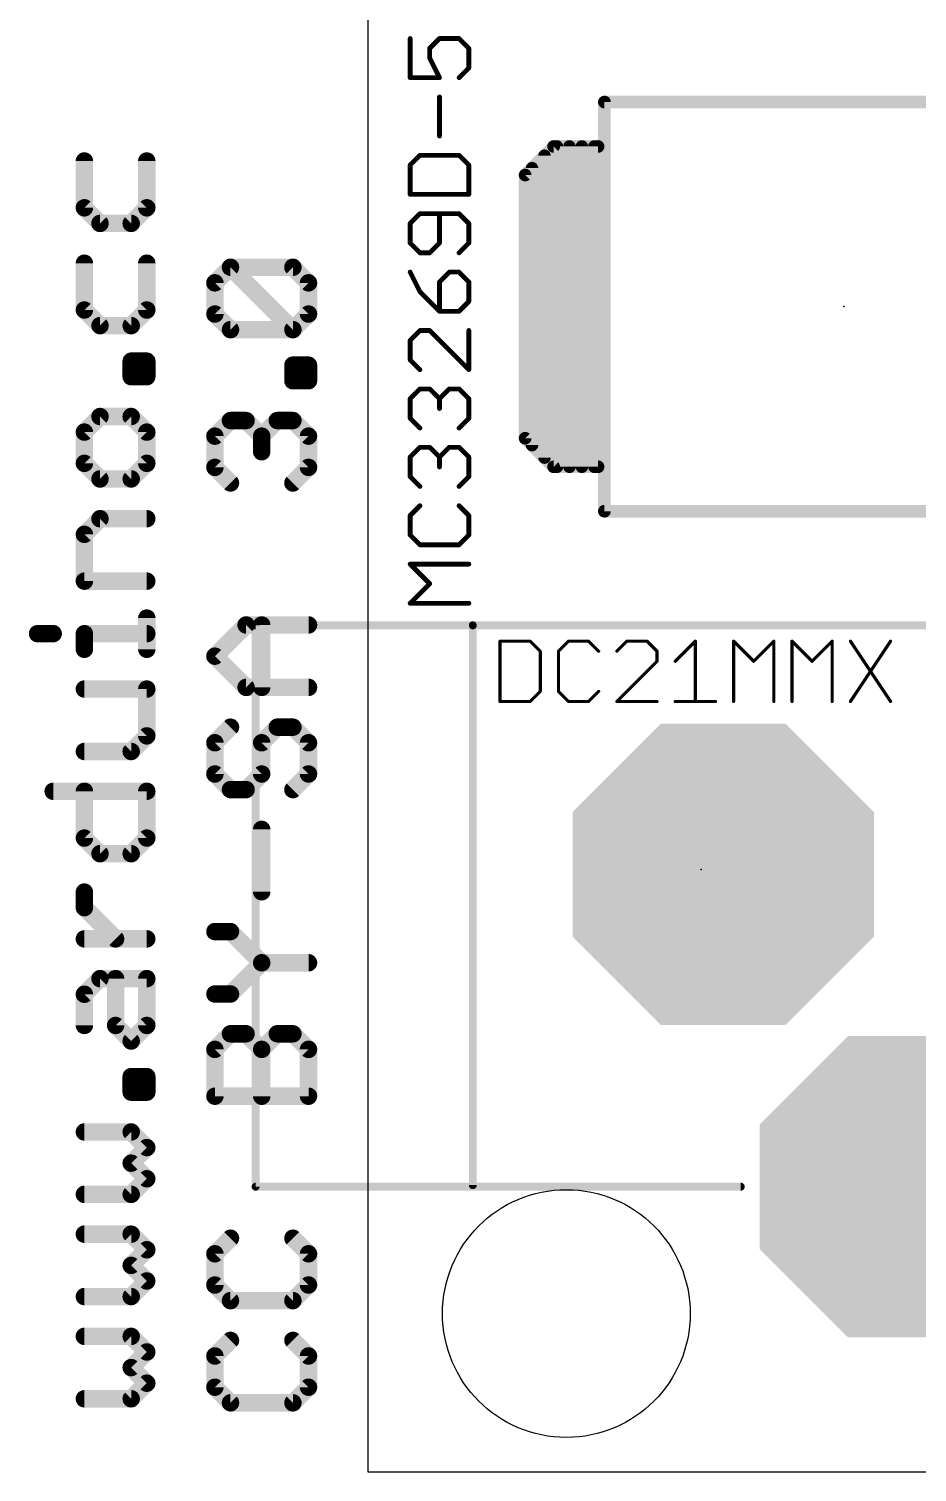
# Model space of a CAD drawing. Extents: x -0.25 to 3.05, y 0.15 to 2.67.
# Drawn here: x -0.214 to 0.346, y 0.15 to 1.06 of the extents above; entities that cross this region are included whole.
import ezdxf

# ---------------------------------------------------------------- set-up
doc = ezdxf.new("R2010")
doc.units = 0
for name, color, linetype in [('17', 82, 'CONTINUOUS'), ('20', 140, 'CONTINUOUS'), ('21', 7, 'CONTINUOUS'), ('23', 7, 'CONTINUOUS'), ('25', 253, 'CONTINUOUS'), ('27', 253, 'CONTINUOUS'), ('51', 2, 'CONTINUOUS')]:
    doc.layers.add(name, color=color, linetype=linetype)

# ---------------------------------------------------------------- blocks, each defined once
blk = doc.blocks.new('OCTAGONP')
at = {"const_width": 0.5}
blk.add_lwpolyline([(-0.25, -0.103553), (-0.25, 0.103553), (-0.103553, 0.25), (0.103553, 0.25), (0.25, 0.103553), (0.25, -0.103553), (0.103553, -0.25), (-0.103553, -0.25), (-0.25, -0.103553), (-0.25, 0.103553)], dxfattribs=at)

msp = doc.modelspace()

# ---------------------------------------------------------------- linework, layer by layer
at = {"layer": '20'}
for p, q in [((0, 0.15), (0, 2.4)), ((3.05, 0.15), (0, 0.15))]:
    msp.add_line(p, q, dxfattribs=at)
msp.add_circle((0.125, 0.25), 0.078126, dxfattribs=at)
at = {"layer": '21'}
for points, const_width in [([(0.149, 1.014), (0.385, 1.014016)], 0.008), ([(0.385, 0.755984), (0.149, 0.756)], 0.008), ([(0.066, 0.684), (-0.071, 0.684)], 0.005), ([(-0.071, 0.684), (-0.071, 0.33)], 0.005), ([(0.46, 0.684), (0.066, 0.684)], 0.005), ([(0.066, 0.331), (0.066, 0.684)], 0.005), ([(-0.071, 0.33), (0.235, 0.33)], 0.005)]:
    msp.add_lwpolyline(points, dxfattribs=dict(at, const_width=const_width))
for points, const_width in [([(0.149, 1.016, 1), (0.149, 1.012)], 0.004), ([(0.149, 0.758, 1), (0.149, 0.754)], 0.004), ([(-0.071, 0.68525, 1), (-0.071, 0.68275)], 0.0025), ([(-0.06975, 0.684, 1), (-0.07225, 0.684)], 0.0025), ([(0.066, 0.68525, 1), (0.066, 0.68275)], 0.0025), ([(0.06725, 0.684, 1), (0.06475, 0.684)], 0.0025), ([(0.066, 0.68275, 1), (0.066, 0.68525)], 0.0025), ([(-0.071, 0.33125, 1), (-0.071, 0.32875)], 0.0025), ([(-0.07225, 0.33, 1), (-0.06975, 0.33)], 0.0025), ([(0.06475, 0.331, 1), (0.06725, 0.331)], 0.0025), ([(0.235, 0.32875, 1), (0.235, 0.33125)], 0.0025)]:
    msp.add_lwpolyline(points, format="xyb", dxfattribs=dict(at, const_width=const_width))
at = {"layer": '23'}
for p in [(0.3, 0.885), (0.21, 0.53)]:
    msp.add_point(p, dxfattribs=at)
at = {"layer": '25', "const_width": 0.011}
for points in [[(-0.179009, 0.976851), (-0.179009, 0.947326)], [(-0.139642, 0.947326), (-0.139642, 0.976851)], [(-0.179009, 0.947326), (-0.169167, 0.937484)], [(-0.149483, 0.937484), (-0.139642, 0.947326)], [(-0.169167, 0.937484), (-0.149483, 0.937484)], [(-0.179009, 0.912396), (-0.179009, 0.882871)], [(-0.139642, 0.882871), (-0.139642, 0.912396)], [(-0.096692, 0.90001), (-0.08685, 0.909852)], [(-0.08685, 0.909852), (-0.047483, 0.909852)], [(-0.047483, 0.870485), (-0.08685, 0.909852)], [(-0.047483, 0.909852), (-0.037642, 0.90001)], [(-0.096692, 0.880326), (-0.096692, 0.90001)], [(-0.037642, 0.90001), (-0.037642, 0.880326)], [(-0.179009, 0.882871), (-0.169167, 0.87303)], [(-0.149483, 0.87303), (-0.139642, 0.882871)], [(-0.08685, 0.870485), (-0.096692, 0.880326)], [(-0.037642, 0.880326), (-0.047483, 0.870485)], [(-0.169167, 0.87303), (-0.149483, 0.87303)], [(-0.047483, 0.870485), (-0.08685, 0.870485)], [(-0.149483, 0.840802), (-0.149483, 0.850644)], [(-0.149483, 0.850644), (-0.139642, 0.850644)], [(-0.139642, 0.850644), (-0.139642, 0.840802)], [(-0.047483, 0.838257), (-0.047483, 0.848099)], [(-0.047483, 0.848099), (-0.037642, 0.848099)], [(-0.037642, 0.848099), (-0.037642, 0.838257)], [(-0.139642, 0.840802), (-0.149483, 0.840802)], [(-0.037642, 0.838257), (-0.047483, 0.838257)], [(-0.169167, 0.815714), (-0.179009, 0.805872)], [(-0.149483, 0.815714), (-0.169167, 0.815714)], [(-0.139642, 0.805872), (-0.149483, 0.815714)], [(-0.179009, 0.805872), (-0.179009, 0.786189)], [(-0.139642, 0.786189), (-0.139642, 0.805872)], [(-0.096692, 0.803327), (-0.08685, 0.813169)], [(-0.08685, 0.813169), (-0.077009, 0.813169)], [(-0.077009, 0.813169), (-0.067167, 0.803327)], [(-0.067167, 0.803327), (-0.057325, 0.813169)], [(-0.057325, 0.813169), (-0.047483, 0.813169)], [(-0.047483, 0.813169), (-0.037642, 0.803327)], [(-0.096692, 0.783644), (-0.096692, 0.803327)], [(-0.067167, 0.803327), (-0.067167, 0.793486)], [(-0.037642, 0.803327), (-0.037642, 0.783644)], [(-0.179009, 0.786189), (-0.169167, 0.776347)], [(-0.149483, 0.776347), (-0.139642, 0.786189)], [(-0.08685, 0.773802), (-0.096692, 0.783644)], [(-0.037642, 0.783644), (-0.047483, 0.773802)], [(-0.169167, 0.776347), (-0.149483, 0.776347)], [(-0.179009, 0.741417), (-0.169167, 0.751259)], [(-0.169167, 0.751259), (-0.139642, 0.751259)], [(-0.179009, 0.711892), (-0.179009, 0.741417)], [(-0.139642, 0.711892), (-0.179009, 0.711892)], [(-0.139642, 0.668922), (-0.139642, 0.688606)], [(-0.208534, 0.678764), (-0.198692, 0.678764)], [(-0.179009, 0.668922), (-0.179009, 0.678764)], [(-0.179009, 0.678764), (-0.139642, 0.678764)], [(-0.096692, 0.664576), (-0.077009, 0.684259)], [(-0.077009, 0.684259), (-0.037642, 0.684259)], [(-0.067167, 0.644892), (-0.067167, 0.684259)], [(-0.077009, 0.644892), (-0.096692, 0.664576)], [(-0.139642, 0.643834), (-0.179009, 0.643834)], [(-0.139642, 0.614309), (-0.139642, 0.643834)], [(-0.037642, 0.644892), (-0.077009, 0.644892)], [(-0.149483, 0.604467), (-0.139642, 0.614309)], [(-0.08685, 0.619804), (-0.096692, 0.609962)], [(-0.067167, 0.609962), (-0.057325, 0.619804)], [(-0.057325, 0.619804), (-0.047483, 0.619804)], [(-0.047483, 0.619804), (-0.037642, 0.609962)], [(-0.179009, 0.604467), (-0.149483, 0.604467)], [(-0.096692, 0.609962), (-0.096692, 0.590279)], [(-0.067167, 0.590279), (-0.067167, 0.609962)], [(-0.037642, 0.609962), (-0.037642, 0.590279)], [(-0.096692, 0.590279), (-0.08685, 0.580437)], [(-0.077009, 0.580437), (-0.067167, 0.590279)], [(-0.037642, 0.590279), (-0.047483, 0.580437)], [(-0.198692, 0.579379), (-0.139642, 0.579379)], [(-0.179009, 0.549854), (-0.179009, 0.579379)], [(-0.139642, 0.579379), (-0.139642, 0.549854)], [(-0.08685, 0.580437), (-0.077009, 0.580437)], [(-0.169167, 0.540012), (-0.179009, 0.549854)], [(-0.139642, 0.549854), (-0.149483, 0.540012)], [(-0.067167, 0.515982), (-0.067167, 0.555349)], [(-0.149483, 0.540012), (-0.169167, 0.540012)], [(-0.179009, 0.505983), (-0.179009, 0.515825)], [(-0.159325, 0.4863), (-0.179009, 0.505983)], [(-0.139642, 0.4863), (-0.179009, 0.4863)], [(-0.08685, 0.490894), (-0.096692, 0.490894)], [(-0.067167, 0.471211), (-0.08685, 0.490894)], [(-0.08685, 0.451527), (-0.067167, 0.471211)], [(-0.067167, 0.471211), (-0.037642, 0.471211)], [(-0.179009, 0.45137), (-0.169167, 0.461212)], [(-0.169167, 0.461212), (-0.139642, 0.461212)], [(-0.159325, 0.431686), (-0.159325, 0.461212)], [(-0.139642, 0.461212), (-0.139642, 0.431686)], [(-0.179009, 0.431686), (-0.179009, 0.45137)], [(-0.096692, 0.451527), (-0.08685, 0.451527)], [(-0.149483, 0.421845), (-0.159325, 0.431686)], [(-0.139642, 0.431686), (-0.149483, 0.421845)], [(-0.096692, 0.416598), (-0.08685, 0.426439)], [(-0.08685, 0.426439), (-0.077009, 0.426439)], [(-0.077009, 0.426439), (-0.067167, 0.416598)], [(-0.067167, 0.416598), (-0.057325, 0.426439)], [(-0.057325, 0.426439), (-0.047483, 0.426439)], [(-0.047483, 0.426439), (-0.037642, 0.416598)], [(-0.096692, 0.387072), (-0.096692, 0.416598)], [(-0.067167, 0.387072), (-0.067167, 0.416598)], [(-0.037642, 0.416598), (-0.037642, 0.387072)], [(-0.149483, 0.389617), (-0.149483, 0.399459)], [(-0.149483, 0.399459), (-0.139642, 0.399459)], [(-0.139642, 0.399459), (-0.139642, 0.389617)], [(-0.139642, 0.389617), (-0.149483, 0.389617)], [(-0.037642, 0.387072), (-0.096692, 0.387072)], [(-0.149483, 0.364529), (-0.179009, 0.364529)], [(-0.139642, 0.354687), (-0.149483, 0.364529)], [(-0.149483, 0.344846), (-0.139642, 0.354687)], [(-0.139642, 0.335004), (-0.149483, 0.344846)], [(-0.149483, 0.325162), (-0.139642, 0.335004)], [(-0.179009, 0.325162), (-0.149483, 0.325162)], [(-0.149483, 0.300074), (-0.179009, 0.300074)], [(-0.139642, 0.290233), (-0.149483, 0.300074)], [(-0.08685, 0.297529), (-0.096692, 0.287688)], [(-0.037642, 0.287688), (-0.047483, 0.297529)], [(-0.149483, 0.280391), (-0.139642, 0.290233)], [(-0.096692, 0.287688), (-0.096692, 0.268004)], [(-0.037642, 0.268004), (-0.037642, 0.287688)], [(-0.139642, 0.270549), (-0.149483, 0.280391)], [(-0.149483, 0.260707), (-0.139642, 0.270549)], [(-0.096692, 0.268004), (-0.08685, 0.258162)], [(-0.047483, 0.258162), (-0.037642, 0.268004)], [(-0.179009, 0.260707), (-0.149483, 0.260707)], [(-0.08685, 0.258162), (-0.047483, 0.258162)], [(-0.149483, 0.235619), (-0.179009, 0.235619)], [(-0.139642, 0.225778), (-0.149483, 0.235619)], [(-0.08685, 0.233074), (-0.096692, 0.223233)], [(-0.037642, 0.223233), (-0.047483, 0.233074)], [(-0.149483, 0.215936), (-0.139642, 0.225778)], [(-0.096692, 0.223233), (-0.096692, 0.203549)], [(-0.037642, 0.203549), (-0.037642, 0.223233)], [(-0.139642, 0.206094), (-0.149483, 0.215936)], [(-0.149483, 0.196252), (-0.139642, 0.206094)], [(-0.179009, 0.196252), (-0.149483, 0.196252)], [(-0.096692, 0.203549), (-0.08685, 0.193707)], [(-0.047483, 0.193707), (-0.037642, 0.203549)], [(-0.08685, 0.193707), (-0.047483, 0.193707)]]:
    msp.add_lwpolyline(points, dxfattribs=at)
at = {"layer": '25', "const_width": 0.0055}
for points in [[(-0.176259, 0.976851, 1), (-0.181759, 0.976851)], [(-0.136892, 0.976851, 1), (-0.142392, 0.976851)], [(-0.181759, 0.947326, 1), (-0.176259, 0.947326)], [(-0.177064, 0.949271, 1), (-0.180953, 0.945382)], [(-0.142392, 0.947326, 1), (-0.136892, 0.947326)], [(-0.137697, 0.945382, 1), (-0.141586, 0.949271)], [(-0.169167, 0.940234, 1), (-0.169167, 0.934734)], [(-0.171111, 0.93554, 1), (-0.167222, 0.939429)], [(-0.151428, 0.939429, 1), (-0.147539, 0.93554)], [(-0.149483, 0.934734, 1), (-0.149483, 0.940234)], [(-0.176259, 0.912396, 1), (-0.181759, 0.912396)], [(-0.136892, 0.912396, 1), (-0.142392, 0.912396)], [(-0.08685, 0.912602, 1), (-0.08685, 0.907102)], [(-0.084906, 0.911796, 1), (-0.088795, 0.907907)], [(-0.084906, 0.907907, 1), (-0.088795, 0.911796)], [(-0.045539, 0.911796, 1), (-0.049428, 0.907907)], [(-0.047483, 0.907102, 1), (-0.047483, 0.912602)], [(-0.093942, 0.90001, 1), (-0.099442, 0.90001)], [(-0.098637, 0.901954, 1), (-0.094748, 0.898065)], [(-0.034892, 0.90001, 1), (-0.040392, 0.90001)], [(-0.039586, 0.898065, 1), (-0.035697, 0.901954)], [(-0.181759, 0.882871, 1), (-0.176259, 0.882871)], [(-0.177064, 0.884816, 1), (-0.180953, 0.880927)], [(-0.142392, 0.882871, 1), (-0.136892, 0.882871)], [(-0.137697, 0.880927, 1), (-0.141586, 0.884816)], [(-0.094748, 0.882271, 1), (-0.098637, 0.878382)], [(-0.099442, 0.880326, 1), (-0.093942, 0.880326)], [(-0.040392, 0.880326, 1), (-0.034892, 0.880326)], [(-0.035697, 0.878382, 1), (-0.039586, 0.882271)], [(-0.169167, 0.87578, 1), (-0.169167, 0.87028)], [(-0.171111, 0.871085, 1), (-0.167222, 0.874974)], [(-0.151428, 0.874974, 1), (-0.147539, 0.871085)], [(-0.149483, 0.87028, 1), (-0.149483, 0.87578)], [(-0.08685, 0.873235, 1), (-0.08685, 0.867735)], [(-0.088795, 0.86854, 1), (-0.084906, 0.872429)], [(-0.049428, 0.872429, 1), (-0.045539, 0.86854)], [(-0.049428, 0.86854, 1), (-0.045539, 0.872429)], [(-0.047483, 0.867735, 1), (-0.047483, 0.873235)], [(-0.146733, 0.850644, 1), (-0.152233, 0.850644)], [(-0.149483, 0.853394, 1), (-0.149483, 0.847894)], [(-0.136892, 0.850644, 1), (-0.142392, 0.850644)], [(-0.139642, 0.847894, 1), (-0.139642, 0.853394)], [(-0.044733, 0.848099, 1), (-0.050233, 0.848099)], [(-0.047483, 0.850849, 1), (-0.047483, 0.845349)], [(-0.034892, 0.848099, 1), (-0.040392, 0.848099)], [(-0.037642, 0.845349, 1), (-0.037642, 0.850849)], [(-0.149483, 0.843552, 1), (-0.149483, 0.838052)], [(-0.152233, 0.840802, 1), (-0.146733, 0.840802)], [(-0.142392, 0.840802, 1), (-0.136892, 0.840802)], [(-0.139642, 0.838052, 1), (-0.139642, 0.843552)], [(-0.047483, 0.841007, 1), (-0.047483, 0.835507)], [(-0.050233, 0.838257, 1), (-0.044733, 0.838257)], [(-0.040392, 0.838257, 1), (-0.034892, 0.838257)], [(-0.037642, 0.835507, 1), (-0.037642, 0.841007)], [(-0.169167, 0.818464, 1), (-0.169167, 0.812964)], [(-0.167222, 0.813769, 1), (-0.171111, 0.817658)], [(-0.147539, 0.817658, 1), (-0.151428, 0.813769)], [(-0.149483, 0.812964, 1), (-0.149483, 0.818464)], [(-0.176259, 0.805872, 1), (-0.181759, 0.805872)], [(-0.180953, 0.807817, 1), (-0.177064, 0.803928)], [(-0.136892, 0.805872, 1), (-0.142392, 0.805872)], [(-0.141586, 0.803928, 1), (-0.137697, 0.807817)], [(-0.08685, 0.815919, 1), (-0.08685, 0.810419)], [(-0.084906, 0.811224, 1), (-0.088795, 0.815114)], [(-0.075064, 0.815114, 1), (-0.078953, 0.811225)], [(-0.077009, 0.810419, 1), (-0.077009, 0.815919)], [(-0.057325, 0.815919, 1), (-0.057325, 0.810419)], [(-0.055381, 0.811224, 1), (-0.05927, 0.815114)], [(-0.045539, 0.815114, 1), (-0.049428, 0.811225)], [(-0.047483, 0.810419, 1), (-0.047483, 0.815919)], [(-0.093942, 0.803327, 1), (-0.099442, 0.803327)], [(-0.098637, 0.805272, 1), (-0.094748, 0.801383)], [(-0.064417, 0.803327, 1), (-0.069917, 0.803327)], [(-0.069111, 0.805272, 1), (-0.065222, 0.801383)], [(-0.069111, 0.801383, 1), (-0.065222, 0.805272)], [(-0.034892, 0.803327, 1), (-0.040392, 0.803327)], [(-0.039586, 0.801383, 1), (-0.035697, 0.805272)], [(-0.069917, 0.793486, 1), (-0.064417, 0.793486)], [(-0.181759, 0.786189, 1), (-0.176259, 0.786189)], [(-0.177064, 0.788133, 1), (-0.180953, 0.784244)], [(-0.142392, 0.786189, 1), (-0.136892, 0.786189)], [(-0.137697, 0.784244, 1), (-0.141586, 0.788133)], [(-0.094748, 0.785588, 1), (-0.098637, 0.781699)], [(-0.099442, 0.783644, 1), (-0.093942, 0.783644)], [(-0.040392, 0.783644, 1), (-0.034892, 0.783644)], [(-0.035697, 0.781699, 1), (-0.039586, 0.785588)], [(-0.169167, 0.779097, 1), (-0.169167, 0.773597)], [(-0.171111, 0.774403, 1), (-0.167222, 0.778292)], [(-0.151428, 0.778292, 1), (-0.147539, 0.774403)], [(-0.149483, 0.773597, 1), (-0.149483, 0.779097)], [(-0.088795, 0.771858, 1), (-0.084906, 0.775747)], [(-0.049428, 0.775747, 1), (-0.045539, 0.771858)], [(-0.169167, 0.754009, 1), (-0.169167, 0.748509)], [(-0.167222, 0.749314, 1), (-0.171111, 0.753204)], [(-0.139642, 0.748509, 1), (-0.139642, 0.754009)], [(-0.176259, 0.741417, 1), (-0.181759, 0.741417)], [(-0.180953, 0.743362, 1), (-0.177064, 0.739473)], [(-0.179009, 0.714642, 1), (-0.179009, 0.709142)], [(-0.181759, 0.711892, 1), (-0.176259, 0.711892)], [(-0.139642, 0.709142, 1), (-0.139642, 0.714642)], [(-0.136892, 0.688606, 1), (-0.142392, 0.688606)], [(-0.208534, 0.681514, 1), (-0.208534, 0.676014)], [(-0.198692, 0.676014, 1), (-0.198692, 0.681514)], [(-0.176259, 0.678764, 1), (-0.181759, 0.678764)], [(-0.179009, 0.681514, 1), (-0.179009, 0.676014)], [(-0.139642, 0.676014, 1), (-0.139642, 0.681514)], [(-0.077009, 0.687009, 1), (-0.077009, 0.681509)], [(-0.075064, 0.682315, 1), (-0.078953, 0.686204)], [(-0.064417, 0.684259, 1), (-0.069917, 0.684259)], [(-0.037642, 0.681509, 1), (-0.037642, 0.687009)], [(-0.181759, 0.668922, 1), (-0.176259, 0.668922)], [(-0.142392, 0.668922, 1), (-0.136892, 0.668922)], [(-0.094748, 0.66652, 1), (-0.098637, 0.662631)], [(-0.098637, 0.66652, 1), (-0.094748, 0.662631)], [(-0.179009, 0.646584, 1), (-0.179009, 0.641084)], [(-0.136892, 0.643834, 1), (-0.142392, 0.643834)], [(-0.139642, 0.641084, 1), (-0.139642, 0.646584)], [(-0.077009, 0.647642, 1), (-0.077009, 0.642142)], [(-0.078953, 0.642948, 1), (-0.075064, 0.646837)], [(-0.069917, 0.644892, 1), (-0.064417, 0.644892)], [(-0.037642, 0.642142, 1), (-0.037642, 0.647642)], [(-0.137697, 0.612364, 1), (-0.141586, 0.616253)], [(-0.084906, 0.61786, 1), (-0.088795, 0.621749)], [(-0.057325, 0.622554, 1), (-0.057325, 0.617054)], [(-0.055381, 0.61786, 1), (-0.05927, 0.621749)], [(-0.045539, 0.621749, 1), (-0.049428, 0.61786)], [(-0.047483, 0.617054, 1), (-0.047483, 0.622554)], [(-0.179009, 0.607217, 1), (-0.179009, 0.601717)], [(-0.149483, 0.601717, 1), (-0.149483, 0.607217)], [(-0.142392, 0.614309, 1), (-0.136892, 0.614309)], [(-0.093942, 0.609962, 1), (-0.099442, 0.609962)], [(-0.098637, 0.611907, 1), (-0.094748, 0.608018)], [(-0.064417, 0.609962, 1), (-0.069917, 0.609962)], [(-0.069111, 0.611907, 1), (-0.065222, 0.608018)], [(-0.034892, 0.609962, 1), (-0.040392, 0.609962)], [(-0.039586, 0.608018, 1), (-0.035697, 0.611907)], [(-0.151428, 0.606412, 1), (-0.147539, 0.602523)], [(-0.094748, 0.592223, 1), (-0.098637, 0.588334)], [(-0.099442, 0.590279, 1), (-0.093942, 0.590279)], [(-0.069917, 0.590279, 1), (-0.064417, 0.590279)], [(-0.065222, 0.588334, 1), (-0.069111, 0.592223)], [(-0.040392, 0.590279, 1), (-0.034892, 0.590279)], [(-0.035697, 0.588334, 1), (-0.039586, 0.592223)], [(-0.198692, 0.582129, 1), (-0.198692, 0.576629)], [(-0.176259, 0.579379, 1), (-0.181759, 0.579379)], [(-0.136892, 0.579379, 1), (-0.142392, 0.579379)], [(-0.139642, 0.576629, 1), (-0.139642, 0.582129)], [(-0.08685, 0.583187, 1), (-0.08685, 0.577687)], [(-0.088795, 0.578493, 1), (-0.084906, 0.582382)], [(-0.078953, 0.582382, 1), (-0.075064, 0.578493)], [(-0.077009, 0.577687, 1), (-0.077009, 0.583187)], [(-0.049428, 0.582382, 1), (-0.045539, 0.578493)], [(-0.177064, 0.551798, 1), (-0.180953, 0.547909)], [(-0.137697, 0.547909, 1), (-0.141586, 0.551798)], [(-0.064417, 0.555349, 1), (-0.069917, 0.555349)], [(-0.181759, 0.549854, 1), (-0.176259, 0.549854)], [(-0.142392, 0.549854, 1), (-0.136892, 0.549854)], [(-0.169167, 0.542762, 1), (-0.169167, 0.537262)], [(-0.171111, 0.538068, 1), (-0.167222, 0.541957)], [(-0.151428, 0.541957, 1), (-0.147539, 0.538068)], [(-0.149483, 0.537262, 1), (-0.149483, 0.542762)], [(-0.176259, 0.515825, 1), (-0.181759, 0.515825)], [(-0.177064, 0.507928, 1), (-0.180953, 0.504039)], [(-0.069917, 0.515982, 1), (-0.064417, 0.515982)], [(-0.181759, 0.505983, 1), (-0.176259, 0.505983)], [(-0.179009, 0.48905, 1), (-0.179009, 0.48355)], [(-0.139642, 0.48355, 1), (-0.139642, 0.48905)], [(-0.096692, 0.493644, 1), (-0.096692, 0.488144)], [(-0.084906, 0.492839, 1), (-0.088795, 0.48895)], [(-0.08685, 0.488144, 1), (-0.08685, 0.493644)], [(-0.16127, 0.484355, 1), (-0.157381, 0.488244)], [(-0.067167, 0.473961, 1), (-0.067167, 0.468461)], [(-0.065222, 0.469266, 1), (-0.069111, 0.473155)], [(-0.069111, 0.469266, 1), (-0.065222, 0.473155)], [(-0.037642, 0.468461, 1), (-0.037642, 0.473961)], [(-0.169167, 0.463962, 1), (-0.169167, 0.458462)], [(-0.167222, 0.459267, 1), (-0.171111, 0.463156)], [(-0.156575, 0.461212, 1), (-0.162075, 0.461212)], [(-0.136892, 0.461212, 1), (-0.142392, 0.461212)], [(-0.139642, 0.458462, 1), (-0.139642, 0.463962)], [(-0.176259, 0.45137, 1), (-0.181759, 0.45137)], [(-0.180953, 0.453314, 1), (-0.177064, 0.449425)], [(-0.096692, 0.454277, 1), (-0.096692, 0.448777)], [(-0.088795, 0.453472, 1), (-0.084906, 0.449583)], [(-0.08685, 0.448777, 1), (-0.08685, 0.454277)], [(-0.157381, 0.433631, 1), (-0.16127, 0.429742)], [(-0.137697, 0.429742, 1), (-0.141586, 0.433631)], [(-0.181759, 0.431686, 1), (-0.176259, 0.431686)], [(-0.162075, 0.431686, 1), (-0.156575, 0.431686)], [(-0.142392, 0.431686, 1), (-0.136892, 0.431686)], [(-0.08685, 0.429189, 1), (-0.08685, 0.423689)], [(-0.084906, 0.424495, 1), (-0.088795, 0.428384)], [(-0.075064, 0.428384, 1), (-0.078953, 0.424495)], [(-0.077009, 0.423689, 1), (-0.077009, 0.429189)], [(-0.057325, 0.429189, 1), (-0.057325, 0.423689)], [(-0.055381, 0.424495, 1), (-0.05927, 0.428384)], [(-0.045539, 0.428384, 1), (-0.049428, 0.424495)], [(-0.047483, 0.423689, 1), (-0.047483, 0.429189)], [(-0.151428, 0.423789, 1), (-0.147539, 0.4199)], [(-0.151428, 0.4199, 1), (-0.147539, 0.423789)], [(-0.093942, 0.416598, 1), (-0.099442, 0.416598)], [(-0.098637, 0.418542, 1), (-0.094748, 0.414653)], [(-0.064417, 0.416598, 1), (-0.069917, 0.416598)], [(-0.069111, 0.418542, 1), (-0.065222, 0.414653)], [(-0.069111, 0.414653, 1), (-0.065222, 0.418542)], [(-0.034892, 0.416598, 1), (-0.040392, 0.416598)], [(-0.039586, 0.414653, 1), (-0.035697, 0.418542)], [(-0.146733, 0.399459, 1), (-0.152233, 0.399459)], [(-0.149483, 0.402209, 1), (-0.149483, 0.396709)], [(-0.136892, 0.399459, 1), (-0.142392, 0.399459)], [(-0.139642, 0.396709, 1), (-0.139642, 0.402209)], [(-0.149483, 0.392367, 1), (-0.149483, 0.386867)], [(-0.152233, 0.389617, 1), (-0.146733, 0.389617)], [(-0.142392, 0.389617, 1), (-0.136892, 0.389617)], [(-0.139642, 0.386867, 1), (-0.139642, 0.392367)], [(-0.096692, 0.389822, 1), (-0.096692, 0.384322)], [(-0.037642, 0.384322, 1), (-0.037642, 0.389822)], [(-0.099442, 0.387072, 1), (-0.093942, 0.387072)], [(-0.069917, 0.387072, 1), (-0.064417, 0.387072)], [(-0.040392, 0.387072, 1), (-0.034892, 0.387072)], [(-0.179009, 0.367279, 1), (-0.179009, 0.361779)], [(-0.147539, 0.366474, 1), (-0.151428, 0.362585)], [(-0.149483, 0.361779, 1), (-0.149483, 0.367279)], [(-0.137697, 0.352743, 1), (-0.141586, 0.356632)], [(-0.141586, 0.352743, 1), (-0.137697, 0.356632)], [(-0.147539, 0.34679, 1), (-0.151428, 0.342901)], [(-0.151428, 0.34679, 1), (-0.147539, 0.342901)], [(-0.137697, 0.333059, 1), (-0.141586, 0.336948)], [(-0.141586, 0.333059, 1), (-0.137697, 0.336948)], [(-0.179009, 0.327912, 1), (-0.179009, 0.322412)], [(-0.151428, 0.327107, 1), (-0.147539, 0.323218)], [(-0.149483, 0.322412, 1), (-0.149483, 0.327912)], [(-0.179009, 0.302824, 1), (-0.179009, 0.297324)], [(-0.147539, 0.302019, 1), (-0.151428, 0.29813)], [(-0.149483, 0.297324, 1), (-0.149483, 0.302824)], [(-0.084906, 0.295585, 1), (-0.088795, 0.299474)], [(-0.045539, 0.299474, 1), (-0.049428, 0.295585)], [(-0.137697, 0.288288, 1), (-0.141586, 0.292177)], [(-0.141586, 0.288288, 1), (-0.137697, 0.292177)], [(-0.093942, 0.287688, 1), (-0.099442, 0.287688)], [(-0.098637, 0.289632, 1), (-0.094748, 0.285743)], [(-0.034892, 0.287688, 1), (-0.040392, 0.287688)], [(-0.039586, 0.285743, 1), (-0.035697, 0.289632)], [(-0.147539, 0.282335, 1), (-0.151428, 0.278446)], [(-0.151428, 0.282335, 1), (-0.147539, 0.278446)], [(-0.137697, 0.268604, 1), (-0.141586, 0.272494)], [(-0.141586, 0.268604, 1), (-0.137697, 0.272493)], [(-0.094748, 0.269949, 1), (-0.098637, 0.26606)], [(-0.035697, 0.26606, 1), (-0.039586, 0.269949)], [(-0.179009, 0.263457, 1), (-0.179009, 0.257957)], [(-0.151428, 0.262652, 1), (-0.147539, 0.258763)], [(-0.149483, 0.257957, 1), (-0.149483, 0.263457)], [(-0.099442, 0.268004, 1), (-0.093942, 0.268004)], [(-0.040392, 0.268004, 1), (-0.034892, 0.268004)], [(-0.08685, 0.260912, 1), (-0.08685, 0.255412)], [(-0.088795, 0.256218, 1), (-0.084906, 0.260107)], [(-0.049428, 0.260107, 1), (-0.045539, 0.256218)], [(-0.047483, 0.255412, 1), (-0.047483, 0.260912)], [(-0.179009, 0.238369, 1), (-0.179009, 0.232869)], [(-0.147539, 0.237564, 1), (-0.151428, 0.233675)], [(-0.149483, 0.232869, 1), (-0.149483, 0.238369)], [(-0.084906, 0.23113, 1), (-0.088795, 0.235019)], [(-0.045539, 0.235019, 1), (-0.049428, 0.23113)], [(-0.137697, 0.223833, 1), (-0.141586, 0.227722)], [(-0.141586, 0.223833, 1), (-0.137697, 0.227722)], [(-0.093942, 0.223233, 1), (-0.099442, 0.223233)], [(-0.098637, 0.225177, 1), (-0.094748, 0.221288)], [(-0.034892, 0.223233, 1), (-0.040392, 0.223233)], [(-0.039586, 0.221288, 1), (-0.035697, 0.225177)], [(-0.147539, 0.21788, 1), (-0.151428, 0.213991)], [(-0.151428, 0.21788, 1), (-0.147539, 0.213991)], [(-0.137697, 0.204149, 1), (-0.141586, 0.208039)], [(-0.141586, 0.204149, 1), (-0.137697, 0.208039)], [(-0.179009, 0.199002, 1), (-0.179009, 0.193502)], [(-0.151428, 0.198197, 1), (-0.147539, 0.194308)], [(-0.149483, 0.193502, 1), (-0.149483, 0.199002)], [(-0.094748, 0.205494, 1), (-0.098637, 0.201605)], [(-0.099442, 0.203549, 1), (-0.093942, 0.203549)], [(-0.040392, 0.203549, 1), (-0.034892, 0.203549)], [(-0.035697, 0.201605, 1), (-0.039586, 0.205494)], [(-0.08685, 0.196457, 1), (-0.08685, 0.190957)], [(-0.088795, 0.191763, 1), (-0.084906, 0.195652)], [(-0.049428, 0.195652, 1), (-0.045539, 0.191763)], [(-0.047483, 0.190957, 1), (-0.047483, 0.196457)]]:
    msp.add_lwpolyline(points, format="xyb", dxfattribs=at)
at = {"layer": '27'}
for points, const_width in [([(0.026468, 1.054109), (0.026468, 1.029421)], 0.003), ([(0.038812, 1.047937), (0.044984, 1.054109)], 0.003), ([(0.038812, 1.041765), (0.038812, 1.047937)], 0.003), ([(0.044984, 1.054109), (0.057328, 1.054109)], 0.003), ([(0.057328, 1.054109), (0.0635, 1.047937)], 0.003), ([(0.0635, 1.047937), (0.0635, 1.035593)], 0.003), ([(0.044984, 1.029421), (0.038812, 1.041765)], 0.003), ([(0.026468, 1.029421), (0.044984, 1.029421)], 0.003), ([(0.0635, 1.035593), (0.057328, 1.029421)], 0.003), ([(0.044984, 0.99259), (0.044984, 1.017277)], 0.003), ([(0.03264, 0.980446), (0.026468, 0.974274)], 0.003), ([(0.026468, 0.974274), (0.026468, 0.955758)], 0.003), ([(0.057328, 0.980446), (0.03264, 0.980446)], 0.003), ([(0.0635, 0.974274), (0.057328, 0.980446)], 0.003), ([(0.0635, 0.955758), (0.0635, 0.974274)], 0.003), ([(0.026468, 0.955758), (0.0635, 0.955758)], 0.003), ([(0.03264, 0.943614), (0.026468, 0.937442)], 0.003), ([(0.026468, 0.937442), (0.026468, 0.925099)], 0.003), ([(0.057328, 0.943614), (0.03264, 0.943614)], 0.003), ([(0.044984, 0.925099), (0.044984, 0.943614)], 0.003), ([(0.0635, 0.937442), (0.057328, 0.943614)], 0.003), ([(0.0635, 0.925099), (0.0635, 0.937442)], 0.003), ([(0.026468, 0.925099), (0.03264, 0.918927)], 0.003), ([(0.03264, 0.918927), (0.038812, 0.918927)], 0.003), ([(0.038812, 0.918927), (0.044984, 0.925099)], 0.003), ([(0.057328, 0.918927), (0.0635, 0.925099)], 0.003), ([(0.026468, 0.906783), (0.03264, 0.894439)], 0.003), ([(0.051156, 0.906783), (0.044984, 0.900611)], 0.003), ([(0.044984, 0.900611), (0.044984, 0.882095)], 0.003), ([(0.057328, 0.906783), (0.051156, 0.906783)], 0.003), ([(0.0635, 0.900611), (0.057328, 0.906783)], 0.003), ([(0.0635, 0.888267), (0.0635, 0.900611)], 0.003), ([(0.03264, 0.894439), (0.044984, 0.882095)], 0.003), ([(0.044984, 0.882095), (0.057328, 0.882095)], 0.003), ([(0.057328, 0.882095), (0.0635, 0.888267)], 0.003), ([(0.03264, 0.869952), (0.026468, 0.86378)], 0.003), ([(0.026468, 0.86378), (0.026468, 0.851436)], 0.003), ([(0.038812, 0.869952), (0.03264, 0.869952)], 0.003), ([(0.0635, 0.845264), (0.038812, 0.869952)], 0.003), ([(0.0635, 0.869952), (0.0635, 0.845264)], 0.003), ([(0.026468, 0.851436), (0.03264, 0.845264)], 0.003), ([(0.026468, 0.826948), (0.03264, 0.83312)], 0.003), ([(0.026468, 0.814604), (0.026468, 0.826948)], 0.003), ([(0.03264, 0.83312), (0.038812, 0.83312)], 0.003), ([(0.038812, 0.83312), (0.044984, 0.826948)], 0.003), ([(0.044984, 0.826948), (0.051156, 0.83312)], 0.003), ([(0.044984, 0.826948), (0.044984, 0.820776)], 0.003), ([(0.051156, 0.83312), (0.057328, 0.83312)], 0.003), ([(0.057328, 0.83312), (0.0635, 0.826948)], 0.003), ([(0.0635, 0.826948), (0.0635, 0.814604)], 0.003), ([(0.03264, 0.808432), (0.026468, 0.814604)], 0.003), ([(0.0635, 0.814604), (0.057328, 0.808432)], 0.003), ([(0.026468, 0.790117), (0.03264, 0.796289)], 0.003), ([(0.03264, 0.796289), (0.038812, 0.796289)], 0.003), ([(0.038812, 0.796289), (0.044984, 0.790117)], 0.003), ([(0.044984, 0.790117), (0.051156, 0.796289)], 0.003), ([(0.051156, 0.796289), (0.057328, 0.796289)], 0.003), ([(0.057328, 0.796289), (0.0635, 0.790117)], 0.003), ([(0.026468, 0.777773), (0.026468, 0.790117)], 0.003), ([(0.044984, 0.790117), (0.044984, 0.783945)], 0.003), ([(0.0635, 0.790117), (0.0635, 0.777773)], 0.003), ([(0.03264, 0.771601), (0.026468, 0.777773)], 0.003), ([(0.0635, 0.777773), (0.057328, 0.771601)], 0.003), ([(0.03264, 0.759457), (0.026468, 0.753285)], 0.003), ([(0.0635, 0.753285), (0.057328, 0.759457)], 0.003), ([(0.026468, 0.753285), (0.026468, 0.740941)], 0.003), ([(0.0635, 0.740941), (0.0635, 0.753285)], 0.003), ([(0.026468, 0.740941), (0.03264, 0.734769)], 0.003), ([(0.057328, 0.734769), (0.0635, 0.740941)], 0.003), ([(0.03264, 0.734769), (0.057328, 0.734769)], 0.003), ([(0.038812, 0.710282), (0.026468, 0.722626)], 0.003), ([(0.026468, 0.722626), (0.0635, 0.722626)], 0.003), ([(0.026468, 0.697938), (0.038812, 0.710282)], 0.003), ([(0.0635, 0.697938), (0.026468, 0.697938)], 0.003), ([(0.08318, 0.674032), (0.08318, 0.636)], 0.002), ([(0.102196, 0.674032), (0.08318, 0.674032)], 0.002), ([(0.108535, 0.667694), (0.102196, 0.674032)], 0.002), ([(0.12635, 0.674032), (0.120011, 0.667694)], 0.002), ([(0.139027, 0.674032), (0.12635, 0.674032)], 0.002), ([(0.145366, 0.667694), (0.139027, 0.674032)], 0.002), ([(0.163181, 0.674032), (0.156843, 0.667694)], 0.002), ([(0.175859, 0.674032), (0.163181, 0.674032)], 0.002), ([(0.182198, 0.667694), (0.175859, 0.674032)], 0.002), ([(0.193674, 0.661355), (0.206352, 0.674032)], 0.002), ([(0.206352, 0.674032), (0.206352, 0.636)], 0.002), ([(0.230506, 0.636), (0.230506, 0.674032)], 0.002), ([(0.230506, 0.674032), (0.243183, 0.661355)], 0.002), ([(0.243183, 0.661355), (0.25586, 0.674032)], 0.002), ([(0.25586, 0.674032), (0.25586, 0.636)], 0.002), ([(0.267337, 0.636), (0.267337, 0.674032)], 0.002), ([(0.267337, 0.674032), (0.280014, 0.661355)], 0.002), ([(0.280014, 0.661355), (0.292692, 0.674032)], 0.002), ([(0.292692, 0.674032), (0.292692, 0.636)], 0.002), ([(0.304168, 0.674032), (0.329523, 0.636)], 0.002), ([(0.329523, 0.674032), (0.304168, 0.636)], 0.002), ([(0.108535, 0.642339), (0.108535, 0.667694)], 0.002), ([(0.120011, 0.667694), (0.120011, 0.642339)], 0.002), ([(0.182198, 0.661355), (0.182198, 0.667694)], 0.002), ([(0.156843, 0.636), (0.182198, 0.661355)], 0.002), ([(0.102196, 0.636), (0.108535, 0.642339)], 0.002), ([(0.120011, 0.642339), (0.12635, 0.636)], 0.002), ([(0.139027, 0.636), (0.145366, 0.642339)], 0.002), ([(0.08318, 0.636), (0.102196, 0.636)], 0.002), ([(0.12635, 0.636), (0.139027, 0.636)], 0.002), ([(0.182198, 0.636), (0.156843, 0.636)], 0.002), ([(0.193674, 0.636), (0.219029, 0.636)], 0.002)]:
    msp.add_lwpolyline(points, dxfattribs=dict(at, const_width=const_width))
for points, const_width in [([(0.027218, 1.054109, 1), (0.025718, 1.054109)], 0.0015), ([(0.039562, 1.047937, 1), (0.038062, 1.047937)], 0.0015), ([(0.038282, 1.048467, 1), (0.039343, 1.047406)], 0.0015), ([(0.044984, 1.054859, 1), (0.044984, 1.053359)], 0.0015), ([(0.045515, 1.053578, 1), (0.044454, 1.054639)], 0.0015), ([(0.057858, 1.054639, 1), (0.056798, 1.053578)], 0.0015), ([(0.057328, 1.053359, 1), (0.057328, 1.054859)], 0.0015), ([(0.06425, 1.047937, 1), (0.06275, 1.047937)], 0.0015), ([(0.06297, 1.047406, 1), (0.06403, 1.048467)], 0.0015), ([(0.039483, 1.0421, 1), (0.038141, 1.041429)], 0.0015), ([(0.038062, 1.041765, 1), (0.039562, 1.041765)], 0.0015), ([(0.026468, 1.030171, 1), (0.026468, 1.028671)], 0.0015), ([(0.025718, 1.029421, 1), (0.027218, 1.029421)], 0.0015), ([(0.044313, 1.029086, 1), (0.045655, 1.029756)], 0.0015), ([(0.044984, 1.028671, 1), (0.044984, 1.030171)], 0.0015), ([(0.056798, 1.029951, 1), (0.057858, 1.028891)], 0.0015), ([(0.06275, 1.035593, 1), (0.06425, 1.035593)], 0.0015), ([(0.06403, 1.035063, 1), (0.06297, 1.036123)], 0.0015), ([(0.045734, 1.017277, 1), (0.044234, 1.017277)], 0.0015), ([(0.044234, 0.99259, 1), (0.045734, 0.99259)], 0.0015), ([(0.027218, 0.974274, 1), (0.025718, 0.974274)], 0.0015), ([(0.025938, 0.974804, 1), (0.026999, 0.973744)], 0.0015), ([(0.03264, 0.981196, 1), (0.03264, 0.979696)], 0.0015), ([(0.033171, 0.979916, 1), (0.03211, 0.980976)], 0.0015), ([(0.057858, 0.980976, 1), (0.056798, 0.979916)], 0.0015), ([(0.057328, 0.979696, 1), (0.057328, 0.981196)], 0.0015), ([(0.06425, 0.974274, 1), (0.06275, 0.974274)], 0.0015), ([(0.06297, 0.973744, 1), (0.06403, 0.974804)], 0.0015), ([(0.026468, 0.956508, 1), (0.026468, 0.955008)], 0.0015), ([(0.025718, 0.955758, 1), (0.027218, 0.955758)], 0.0015), ([(0.06275, 0.955758, 1), (0.06425, 0.955758)], 0.0015), ([(0.0635, 0.955008, 1), (0.0635, 0.956508)], 0.0015), ([(0.027218, 0.937442, 1), (0.025718, 0.937442)], 0.0015), ([(0.025938, 0.937973, 1), (0.026999, 0.936912)], 0.0015), ([(0.03264, 0.944364, 1), (0.03264, 0.942864)], 0.0015), ([(0.033171, 0.943084, 1), (0.03211, 0.944145)], 0.0015), ([(0.045734, 0.943614, 1), (0.044234, 0.943614)], 0.0015), ([(0.057858, 0.944145, 1), (0.056798, 0.943084)], 0.0015), ([(0.057328, 0.942864, 1), (0.057328, 0.944364)], 0.0015), ([(0.06425, 0.937442, 1), (0.06275, 0.937442)], 0.0015), ([(0.06297, 0.936912, 1), (0.06403, 0.937973)], 0.0015), ([(0.026999, 0.925629, 1), (0.025938, 0.924568)], 0.0015), ([(0.025718, 0.925099, 1), (0.027218, 0.925099)], 0.0015), ([(0.03264, 0.919677, 1), (0.03264, 0.918177)], 0.0015), ([(0.03211, 0.918396, 1), (0.033171, 0.919457)], 0.0015), ([(0.038282, 0.919457, 1), (0.039343, 0.918396)], 0.0015), ([(0.038812, 0.918177, 1), (0.038812, 0.919677)], 0.0015), ([(0.044234, 0.925099, 1), (0.045734, 0.925099)], 0.0015), ([(0.045515, 0.924568, 1), (0.044454, 0.925629)], 0.0015), ([(0.056798, 0.919457, 1), (0.057858, 0.918396)], 0.0015), ([(0.06275, 0.925099, 1), (0.06425, 0.925099)], 0.0015), ([(0.06403, 0.924568, 1), (0.06297, 0.925629)], 0.0015), ([(0.027139, 0.907118, 1), (0.025798, 0.906448)], 0.0015), ([(0.045734, 0.900611, 1), (0.044234, 0.900611)], 0.0015), ([(0.044454, 0.901141, 1), (0.045515, 0.900081)], 0.0015), ([(0.051156, 0.907533, 1), (0.051156, 0.906033)], 0.0015), ([(0.051686, 0.906253, 1), (0.050626, 0.907313)], 0.0015), ([(0.057858, 0.907313, 1), (0.056798, 0.906253)], 0.0015), ([(0.057328, 0.906033, 1), (0.057328, 0.907533)], 0.0015), ([(0.06425, 0.900611, 1), (0.06275, 0.900611)], 0.0015), ([(0.06297, 0.900081, 1), (0.06403, 0.901141)], 0.0015), ([(0.033171, 0.894969, 1), (0.03211, 0.893909)], 0.0015), ([(0.03197, 0.894104, 1), (0.033311, 0.894775)], 0.0015), ([(0.044984, 0.882845, 1), (0.044984, 0.881345)], 0.0015), ([(0.044454, 0.881565, 1), (0.045515, 0.882626)], 0.0015), ([(0.056798, 0.882626, 1), (0.057858, 0.881565)], 0.0015), ([(0.057328, 0.881345, 1), (0.057328, 0.882845)], 0.0015), ([(0.06275, 0.888267, 1), (0.06425, 0.888267)], 0.0015), ([(0.06403, 0.887737, 1), (0.06297, 0.888797)], 0.0015), ([(0.044234, 0.882095, 1), (0.045734, 0.882095)], 0.0015), ([(0.027218, 0.86378, 1), (0.025718, 0.86378)], 0.0015), ([(0.025938, 0.86431, 1), (0.026999, 0.863249)], 0.0015), ([(0.03264, 0.870702, 1), (0.03264, 0.869202)], 0.0015), ([(0.033171, 0.869421, 1), (0.03211, 0.870482)], 0.0015), ([(0.039343, 0.870482, 1), (0.038282, 0.869421)], 0.0015), ([(0.038812, 0.869202, 1), (0.038812, 0.870702)], 0.0015), ([(0.06425, 0.869952, 1), (0.06275, 0.869952)], 0.0015), ([(0.026999, 0.851966, 1), (0.025938, 0.850905)], 0.0015), ([(0.025718, 0.851436, 1), (0.027218, 0.851436)], 0.0015), ([(0.03211, 0.844733, 1), (0.033171, 0.845794)], 0.0015), ([(0.06297, 0.844733, 1), (0.06403, 0.845794)], 0.0015), ([(0.06275, 0.845264, 1), (0.06425, 0.845264)], 0.0015), ([(0.027218, 0.826948, 1), (0.025718, 0.826948)], 0.0015), ([(0.03264, 0.83387, 1), (0.03264, 0.83237)], 0.0015), ([(0.033171, 0.83259, 1), (0.03211, 0.83365)], 0.0015), ([(0.039343, 0.83365, 1), (0.038282, 0.83259)], 0.0015), ([(0.038812, 0.83237, 1), (0.038812, 0.83387)], 0.0015), ([(0.045734, 0.826948, 1), (0.044234, 0.826948)], 0.0015), ([(0.051156, 0.83387, 1), (0.051156, 0.83237)], 0.0015), ([(0.051686, 0.83259, 1), (0.050626, 0.83365)], 0.0015), ([(0.057858, 0.83365, 1), (0.056798, 0.83259)], 0.0015), ([(0.057328, 0.83237, 1), (0.057328, 0.83387)], 0.0015), ([(0.06425, 0.826948, 1), (0.06275, 0.826948)], 0.0015), ([(0.025938, 0.827478, 1), (0.026999, 0.826418)], 0.0015), ([(0.044234, 0.820776, 1), (0.045734, 0.820776)], 0.0015), ([(0.044454, 0.827478, 1), (0.045515, 0.826418)], 0.0015), ([(0.044454, 0.826418, 1), (0.045515, 0.827478)], 0.0015), ([(0.06297, 0.826418, 1), (0.06403, 0.827478)], 0.0015), ([(0.026999, 0.815135, 1), (0.025938, 0.814074)], 0.0015), ([(0.025718, 0.814604, 1), (0.027218, 0.814604)], 0.0015), ([(0.06275, 0.814604, 1), (0.06425, 0.814604)], 0.0015), ([(0.06403, 0.814074, 1), (0.06297, 0.815135)], 0.0015), ([(0.03211, 0.807902, 1), (0.033171, 0.808963)], 0.0015), ([(0.056798, 0.808963, 1), (0.057858, 0.807902)], 0.0015), ([(0.03264, 0.797039, 1), (0.03264, 0.795539)], 0.0015), ([(0.033171, 0.795758, 1), (0.03211, 0.796819)], 0.0015), ([(0.039343, 0.796819, 1), (0.038282, 0.795758)], 0.0015), ([(0.038812, 0.795539, 1), (0.038812, 0.797039)], 0.0015), ([(0.051156, 0.797039, 1), (0.051156, 0.795539)], 0.0015), ([(0.051686, 0.795758, 1), (0.050626, 0.796819)], 0.0015), ([(0.057858, 0.796819, 1), (0.056798, 0.795758)], 0.0015), ([(0.057328, 0.795539, 1), (0.057328, 0.797039)], 0.0015), ([(0.027218, 0.790117, 1), (0.025718, 0.790117)], 0.0015), ([(0.025938, 0.790647, 1), (0.026999, 0.789586)], 0.0015), ([(0.045734, 0.790117, 1), (0.044234, 0.790117)], 0.0015), ([(0.044454, 0.790647, 1), (0.045515, 0.789586)], 0.0015), ([(0.044234, 0.783945, 1), (0.045734, 0.783945)], 0.0015), ([(0.044454, 0.789586, 1), (0.045515, 0.790647)], 0.0015), ([(0.06425, 0.790117, 1), (0.06275, 0.790117)], 0.0015), ([(0.06297, 0.789586, 1), (0.06403, 0.790647)], 0.0015), ([(0.026999, 0.778303, 1), (0.025938, 0.777242)], 0.0015), ([(0.025718, 0.777773, 1), (0.027218, 0.777773)], 0.0015), ([(0.06275, 0.777773, 1), (0.06425, 0.777773)], 0.0015), ([(0.06403, 0.777242, 1), (0.06297, 0.778303)], 0.0015), ([(0.03211, 0.771071, 1), (0.033171, 0.772131)], 0.0015), ([(0.056798, 0.772131, 1), (0.057858, 0.771071)], 0.0015), ([(0.033171, 0.758927, 1), (0.03211, 0.759988)], 0.0015), ([(0.057858, 0.759988, 1), (0.056798, 0.758927)], 0.0015), ([(0.027218, 0.753285, 1), (0.025718, 0.753285)], 0.0015), ([(0.025938, 0.753816, 1), (0.026999, 0.752755)], 0.0015), ([(0.06425, 0.753285, 1), (0.06275, 0.753285)], 0.0015), ([(0.06297, 0.752755, 1), (0.06403, 0.753816)], 0.0015), ([(0.026999, 0.741472, 1), (0.025938, 0.740411)], 0.0015), ([(0.025718, 0.740941, 1), (0.027218, 0.740941)], 0.0015), ([(0.06275, 0.740941, 1), (0.06425, 0.740941)], 0.0015), ([(0.06403, 0.740411, 1), (0.06297, 0.741472)], 0.0015), ([(0.03264, 0.735519, 1), (0.03264, 0.734019)], 0.0015), ([(0.03211, 0.734239, 1), (0.033171, 0.7353)], 0.0015), ([(0.056798, 0.7353, 1), (0.057858, 0.734239)], 0.0015), ([(0.057328, 0.734019, 1), (0.057328, 0.735519)], 0.0015), ([(0.026999, 0.723156, 1), (0.025938, 0.722095)], 0.0015), ([(0.026468, 0.723376, 1), (0.026468, 0.721876)], 0.0015), ([(0.0635, 0.721876, 1), (0.0635, 0.723376)], 0.0015), ([(0.039343, 0.709752, 1), (0.038282, 0.710812)], 0.0015), ([(0.038282, 0.709752, 1), (0.039343, 0.710812)], 0.0015), ([(0.026468, 0.698688, 1), (0.026468, 0.697188)], 0.0015), ([(0.025938, 0.698468, 1), (0.026999, 0.697408)], 0.0015), ([(0.0635, 0.697188, 1), (0.0635, 0.698688)], 0.0015), ([(0.08368, 0.674032, 1), (0.08268, 0.674032)], 0.001), ([(0.08318, 0.674532, 1), (0.08318, 0.673532)], 0.001), ([(0.10255, 0.674386, 1), (0.101842, 0.673679)], 0.001), ([(0.102196, 0.673532, 1), (0.102196, 0.674532)], 0.001), ([(0.12635, 0.674532, 1), (0.12635, 0.673532)], 0.001), ([(0.126703, 0.673679, 1), (0.125996, 0.674386)], 0.001), ([(0.139381, 0.674386, 1), (0.138674, 0.673679)], 0.001), ([(0.139027, 0.673532, 1), (0.139027, 0.674532)], 0.001), ([(0.163181, 0.674532, 1), (0.163181, 0.673532)], 0.001), ([(0.163535, 0.673679, 1), (0.162828, 0.674386)], 0.001), ([(0.176212, 0.674386, 1), (0.175505, 0.673679)], 0.001), ([(0.175859, 0.673532, 1), (0.175859, 0.674532)], 0.001), ([(0.206852, 0.674032, 1), (0.205852, 0.674032)], 0.001), ([(0.206705, 0.673679, 1), (0.205998, 0.674386)], 0.001), ([(0.231006, 0.674032, 1), (0.230006, 0.674032)], 0.001), ([(0.230859, 0.674386, 1), (0.230152, 0.673679)], 0.001), ([(0.25636, 0.674032, 1), (0.25536, 0.674032)], 0.001), ([(0.256214, 0.673679, 1), (0.255507, 0.674386)], 0.001), ([(0.267691, 0.674386, 1), (0.266983, 0.673679)], 0.001), ([(0.267837, 0.674032, 1), (0.266837, 0.674032)], 0.001), ([(0.293192, 0.674032, 1), (0.292192, 0.674032)], 0.001), ([(0.293045, 0.673679, 1), (0.292338, 0.674386)], 0.001), ([(0.304584, 0.67431, 1), (0.303752, 0.673755)], 0.001), ([(0.329939, 0.673755, 1), (0.329107, 0.67431)], 0.001), ([(0.109035, 0.667694, 1), (0.108035, 0.667694)], 0.001), ([(0.108181, 0.66734, 1), (0.108888, 0.668047)], 0.001), ([(0.120511, 0.667694, 1), (0.119511, 0.667694)], 0.001), ([(0.119658, 0.668047, 1), (0.120365, 0.66734)], 0.001), ([(0.145013, 0.66734, 1), (0.14572, 0.668047)], 0.001), ([(0.156489, 0.668047, 1), (0.157196, 0.66734)], 0.001), ([(0.182698, 0.667694, 1), (0.181698, 0.667694)], 0.001), ([(0.181844, 0.66734, 1), (0.182551, 0.668047)], 0.001), ([(0.181698, 0.661355, 1), (0.182698, 0.661355)], 0.001), ([(0.182551, 0.661001, 1), (0.181844, 0.661708)], 0.001), ([(0.193321, 0.661708, 1), (0.194028, 0.661001)], 0.001), ([(0.242829, 0.661708, 1), (0.243537, 0.661001)], 0.001), ([(0.242829, 0.661001, 1), (0.243537, 0.661708)], 0.001), ([(0.279661, 0.661708, 1), (0.280368, 0.661001)], 0.001), ([(0.279661, 0.661001, 1), (0.280368, 0.661708)], 0.001), ([(0.108035, 0.642339, 1), (0.109035, 0.642339)], 0.001), ([(0.108888, 0.641985, 1), (0.108181, 0.642692)], 0.001), ([(0.119511, 0.642339, 1), (0.120511, 0.642339)], 0.001), ([(0.120365, 0.642692, 1), (0.119658, 0.641985)], 0.001), ([(0.14572, 0.641985, 1), (0.145013, 0.642692)], 0.001), ([(0.08318, 0.6365, 1), (0.08318, 0.6355)], 0.001), ([(0.08268, 0.636, 1), (0.08368, 0.636)], 0.001), ([(0.101842, 0.636354, 1), (0.10255, 0.635646)], 0.001), ([(0.102196, 0.6355, 1), (0.102196, 0.6365)], 0.001), ([(0.12635, 0.6365, 1), (0.12635, 0.6355)], 0.001), ([(0.125996, 0.635646, 1), (0.126703, 0.636354)], 0.001), ([(0.138674, 0.636354, 1), (0.139381, 0.635646)], 0.001), ([(0.139027, 0.6355, 1), (0.139027, 0.6365)], 0.001), ([(0.156489, 0.636354, 1), (0.157196, 0.635646)], 0.001), ([(0.156843, 0.6365, 1), (0.156843, 0.6355)], 0.001), ([(0.182198, 0.6355, 1), (0.182198, 0.6365)], 0.001), ([(0.193674, 0.6365, 1), (0.193674, 0.6355)], 0.001), ([(0.205852, 0.636, 1), (0.206852, 0.636)], 0.001), ([(0.219029, 0.6355, 1), (0.219029, 0.6365)], 0.001), ([(0.230006, 0.636, 1), (0.231006, 0.636)], 0.001), ([(0.25536, 0.636, 1), (0.25636, 0.636)], 0.001), ([(0.266837, 0.636, 1), (0.267837, 0.636)], 0.001), ([(0.292192, 0.636, 1), (0.293192, 0.636)], 0.001), ([(0.303752, 0.636277, 1), (0.304584, 0.635723)], 0.001), ([(0.329107, 0.635723, 1), (0.329939, 0.636277)], 0.001)]:
    msp.add_lwpolyline(points, format="xyb", dxfattribs=dict(at, const_width=const_width))
at = {"layer": '51'}
for points, const_width in [([(0.149016, 0.755984), (0.149031, 1.014031)], 0.008), ([(0.099, 0.968), (0.117, 0.986)], 0.008), ([(0.099, 0.968), (0.117, 0.986)], 0.007866), ([(0.111213, 0.789787), (0.111213, 0.980213)], 0.007866), ([(0.117, 0.986), (0.145, 0.986)], 0.008), ([(0.117, 0.986), (0.145, 0.986)], 0.007866), ([(0.119079, 0.784), (0.119079, 0.986)], 0.007866), ([(0.126945, 0.784), (0.126945, 0.986)], 0.007866), ([(0.134811, 0.784), (0.134811, 0.986)], 0.007866), ([(0.142677, 0.784), (0.142677, 0.986)], 0.007866), ([(0.145, 0.986), (0.145, 0.784)], 0.008), ([(0.145, 0.986), (0.145, 0.784)], 0.007866), ([(0.103346, 0.797654), (0.103346, 0.972346)], 0.007866), ([(0.099, 0.802), (0.099, 0.968)], 0.008), ([(0.099, 0.802), (0.099, 0.968)], 0.007866), ([(0.117, 0.784), (0.099, 0.802)], 0.008), ([(0.117, 0.784), (0.099, 0.802)], 0.007866), ([(0.145, 0.784), (0.117, 0.784)], 0.008), ([(0.145, 0.784), (0.117, 0.784)], 0.007866)]:
    msp.add_lwpolyline(points, dxfattribs=dict(at, const_width=const_width))
for points, const_width in [([(0.151031, 1.014031, 1), (0.147031, 1.014032)], 0.004), ([(0.113179, 0.980213, 1), (0.109246, 0.980213)], 0.003933), ([(0.117, 0.988, 1), (0.117, 0.984)], 0.004), ([(0.117, 0.987967, 1), (0.117, 0.984033)], 0.003933), ([(0.118414, 0.984586, 1), (0.115586, 0.987414)], 0.004), ([(0.118391, 0.984609, 1), (0.115609, 0.987391)], 0.003933), ([(0.121045, 0.986, 1), (0.117112, 0.986)], 0.003933), ([(0.128911, 0.986, 1), (0.124978, 0.986)], 0.003933), ([(0.136778, 0.986, 1), (0.132844, 0.986)], 0.003933), ([(0.144644, 0.986, 1), (0.140711, 0.986)], 0.003933), ([(0.147, 0.986, 1), (0.143, 0.986)], 0.004), ([(0.146967, 0.986, 1), (0.143033, 0.986)], 0.003933), ([(0.145, 0.984, 1), (0.145, 0.988)], 0.004), ([(0.145, 0.984033, 1), (0.145, 0.987967)], 0.003933), ([(0.105313, 0.972346, 1), (0.10138, 0.972346)], 0.003933), ([(0.101, 0.968, 1), (0.097, 0.968)], 0.004), ([(0.097586, 0.969414, 1), (0.100414, 0.966586)], 0.004), ([(0.097609, 0.969391, 1), (0.100391, 0.966609)], 0.003933), ([(0.100967, 0.968, 1), (0.097033, 0.968)], 0.003933), ([(0.100414, 0.803414, 1), (0.097586, 0.800586)], 0.004), ([(0.097, 0.802, 1), (0.101, 0.802)], 0.004), ([(0.100391, 0.803391, 1), (0.097609, 0.800609)], 0.003933), ([(0.097033, 0.802, 1), (0.100967, 0.802)], 0.003933), ([(0.10138, 0.797654, 1), (0.105313, 0.797654)], 0.003933), ([(0.109246, 0.789787, 1), (0.113179, 0.789787)], 0.003933), ([(0.117, 0.786, 1), (0.117, 0.782)], 0.004), ([(0.117, 0.785967, 1), (0.117, 0.782033)], 0.003933), ([(0.115586, 0.782586, 1), (0.118414, 0.785414)], 0.004), ([(0.115609, 0.782609, 1), (0.118391, 0.785391)], 0.003933), ([(0.117112, 0.784, 1), (0.121045, 0.784)], 0.003933), ([(0.124978, 0.784, 1), (0.128911, 0.784)], 0.003933), ([(0.132844, 0.784, 1), (0.136778, 0.784)], 0.003933), ([(0.140711, 0.784, 1), (0.144644, 0.784)], 0.003933), ([(0.143, 0.784, 1), (0.147, 0.784)], 0.004), ([(0.143033, 0.784, 1), (0.146967, 0.784)], 0.003933), ([(0.145, 0.782, 1), (0.145, 0.786)], 0.004), ([(0.145, 0.782033, 1), (0.145, 0.785967)], 0.003933), ([(0.147016, 0.755984, 1), (0.151016, 0.755984)], 0.004)]:
    msp.add_lwpolyline(points, format="xyb", dxfattribs=dict(at, const_width=const_width))

# ---------------------------------------------------------------- block references
at = {"layer": '17', "xscale": 0.19, "yscale": 0.19, "rotation": 90}
for p in [(0.224, 0.527), (0.224, 0.527), (0.342, 0.33), (0.342, 0.33)]:
    msp.add_blockref('OCTAGONP', p, dxfattribs=at)

doc.saveas('drawing.dxf')
